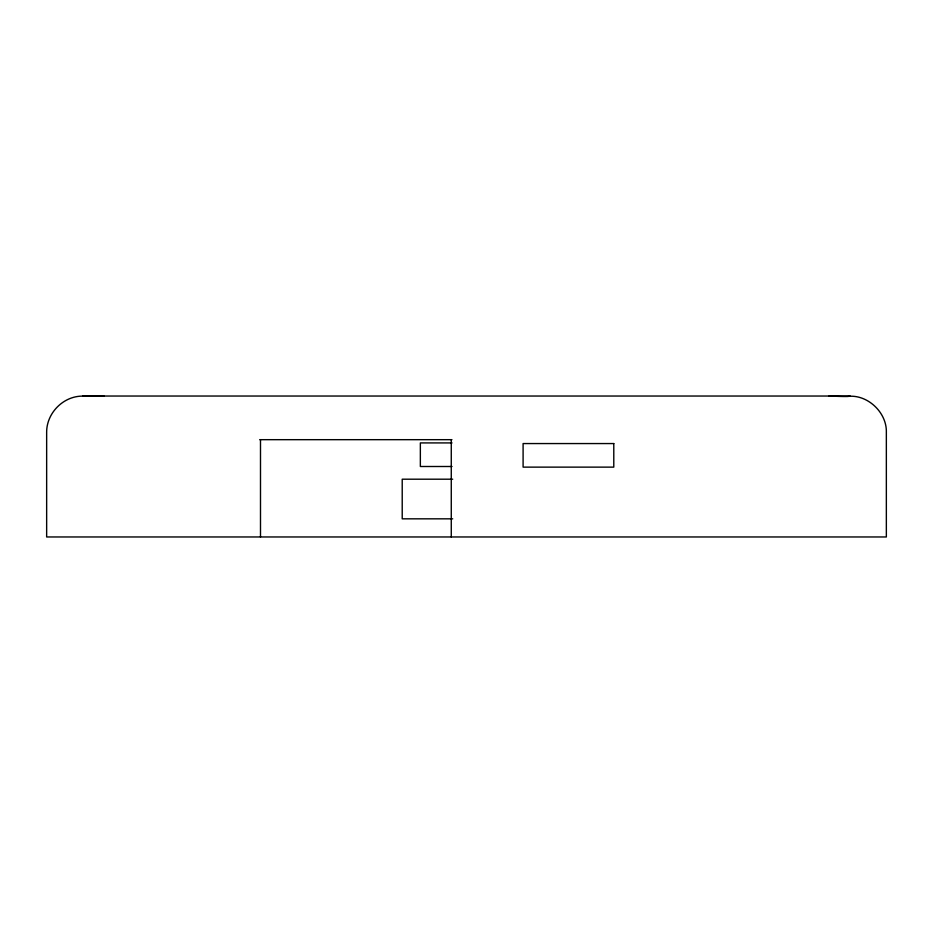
<?xml version="1.0" encoding="UTF-8"?>
<svg xmlns="http://www.w3.org/2000/svg" width="933" height="933" viewBox="0 0 933 933"><rect width="100%" height="100%" fill="white"/><g stroke="black" fill="none" stroke-linecap="round" stroke-linejoin="round"><path stroke-width="1.4" d="M104.006 396.035L82.92 396.117C63.491 395.837 46.533 412.946 46.65 432.317L46.65 536.965L886.35 536.965L886.35 432.317C886.921 411.989 866.804 393.866 847.537 396.478C841.356 396.607 835.175 396.198 828.994 396.035M82.769 396.035L850.231 396.035M259.759 439.676L451.945 439.676M452.015 442.918L420.351 442.918L420.351 466.5L452.015 466.5M452.703 479.2L402.216 479.2L402.216 518.83L452.703 518.83M451.269 439.676L451.269 536.965M260.494 439.676L260.494 536.965M613.786 443.56L523.098 443.56L523.098 467.13L613.786 467.13L613.786 443.56"/></g></svg>
